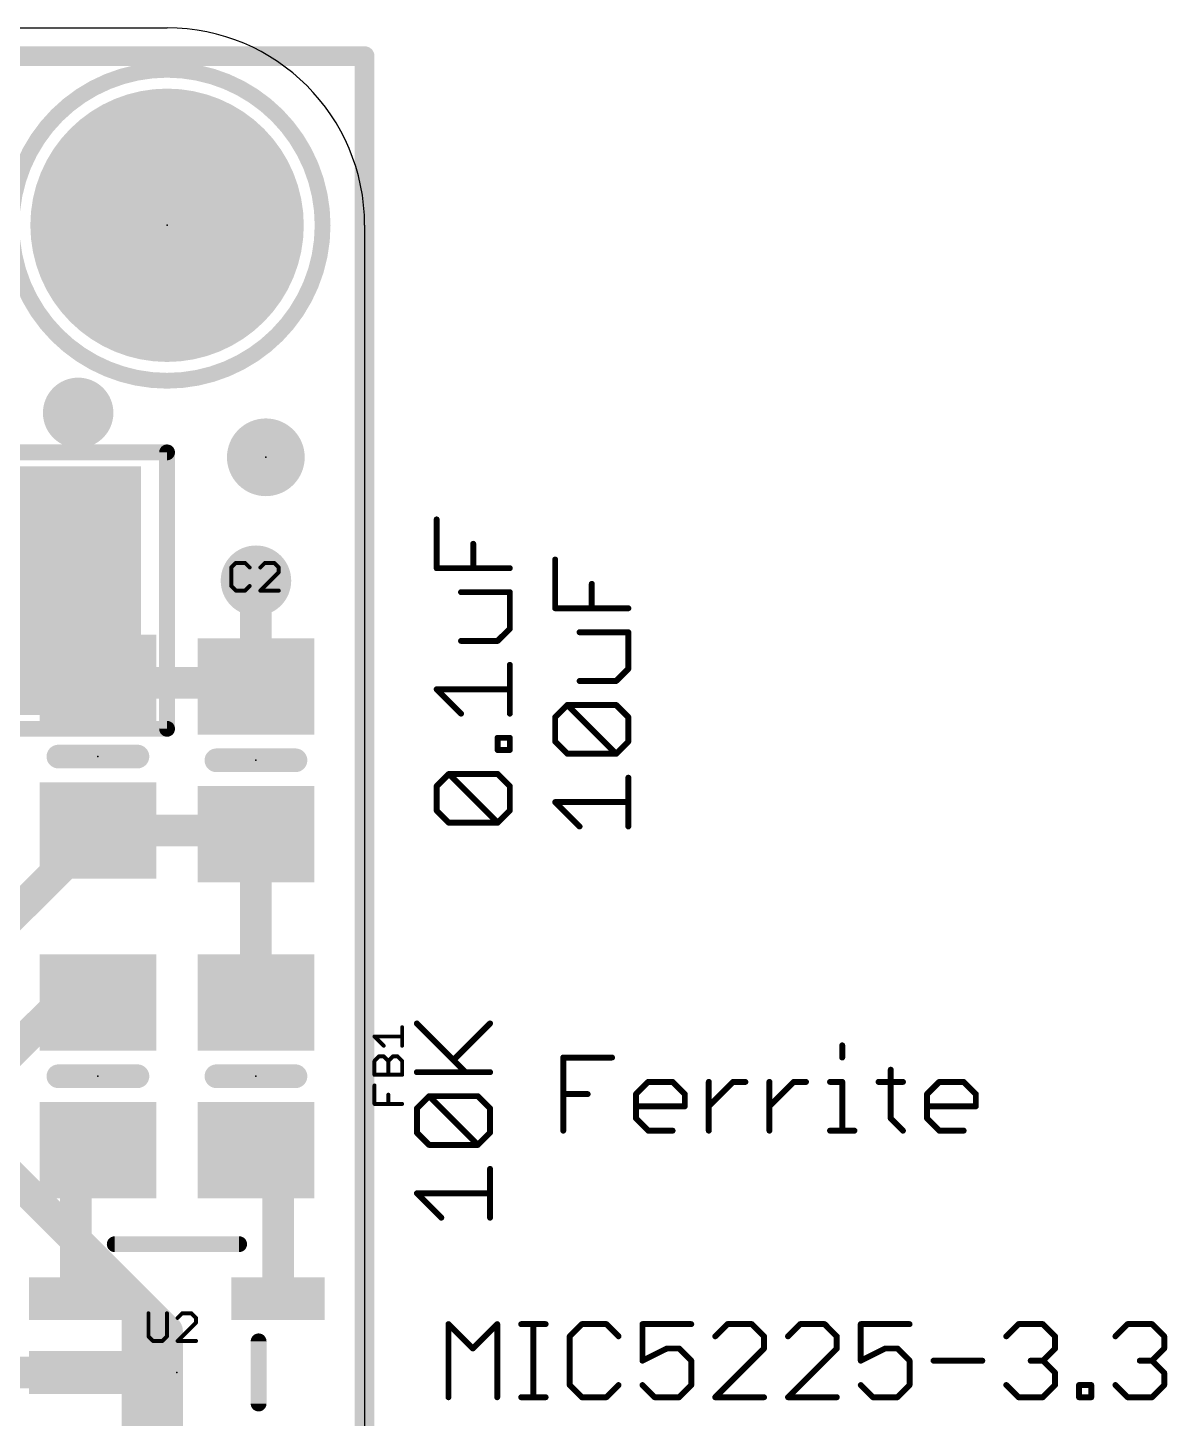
# Model space of a CAD drawing. Extents: x -2.5 to 35.7, y -0.6 to 34.3.
# Drawn here: x 21.07 to 35.72, y 16.41 to 34.29 of the extents above; entities that cross this region are included whole.
import ezdxf

# ---------------------------------------------------------------- set-up
doc = ezdxf.new("R2010")
doc.units = 0
for name, color, linetype in [('1', 12, 'CONTINUOUS'), ('16', 132, 'CONTINUOUS'), ('17', 110, 'CONTINUOUS'), ('18', 110, 'CONTINUOUS'), ('20', 53, 'CONTINUOUS'), ('21', 40, 'CONTINUOUS'), ('22', 6, 'CONTINUOUS'), ('23', 53, 'CONTINUOUS'), ('25', 253, 'CONTINUOUS'), ('27', 253, 'CONTINUOUS')]:
    doc.layers.add(name, color=color, linetype=linetype)

# ---------------------------------------------------------------- blocks, each defined once
blk = doc.blocks.new('RECT')
blk.add_solid([(-0.5, -0.5), (0.5, -0.5), (-0.5, 0.5), (0.5, 0.5)])
blk = doc.blocks.new('PIE')
at = {"const_width": 0.5}
blk.add_lwpolyline([(0, -0.25, 1), (0, 0.25, 1), (0, -0.25)], format="xyb", dxfattribs=at)
blk = doc.blocks.new('ROUNDP')
at = {"const_width": 0.5}
blk.add_lwpolyline([(0, -0.25, 1), (0, 0.25, 1), (0, -0.25)], format="xyb", dxfattribs=at)
blk = doc.blocks.new('ROUNDV')
at = {"const_width": 0.5}
blk.add_lwpolyline([(0, -0.25, 1), (0, 0.25, 1), (0, -0.25)], format="xyb", dxfattribs=at)

msp = doc.modelspace()

# ---------------------------------------------------------------- linework, layer by layer
at = {"layer": '1'}
for points, const_width in [([(0, 33.925), (25.4, 33.925)], 0.254), ([(25.4, 33.925), (25.4, 0)], 0.254), ([(24.003, 25.818), (24.003, 27.178)], 0.4064), ([(20.32, 25.866), (21.971, 25.866)], 0.8128), ([(21.971, 25.866), (23.955, 25.866)], 0.4064), ([(23.955, 25.866), (24.003, 25.818)], 0.4064), ([(20.574, 22.569), (21.971, 23.966)], 0.4064), ([(21.971, 23.966), (23.955, 23.966)], 0.4064), ([(23.955, 23.966), (24.003, 23.918)], 0.4064), ([(24.003, 23.918), (24.003, 21.754)], 0.4064), ([(20.701, 20.955), (21.463, 21.717)], 0.4064), ([(21.463, 21.717), (21.934, 21.717)], 0.4064), ([(21.934, 21.717), (21.971, 21.754)], 0.4064), ([(21.6869, 19.5699), (21.971, 19.854)], 0.4064), ([(24.2871, 19.5699), (24.003, 19.854)], 0.4064), ([(21.6869, 17.944), (21.6869, 19.5699)], 0.4064), ([(24.2871, 17.944), (24.2871, 19.5699)], 0.4064), ([(21.7239, 17.907), (21.6869, 17.944)], 0.4064), ([(22.479, 17.907), (21.7239, 17.907)], 0.4064), ([(22.86, 17.526), (22.479, 17.907)], 0.4064), ([(22.86, 15.621), (22.86, 17.526)], 0.4064), ([(20.598, 16.994), (21.6869, 16.994)], 0.4064)]:
    msp.add_lwpolyline(points, dxfattribs=dict(at, const_width=const_width))
for points, const_width in [([(25.4635, 33.925, 1), (25.3365, 33.925)], 0.127), ([(25.4, 33.8615, 1), (25.4, 33.9885)], 0.127), ([(24.1046, 27.178, 1), (23.9014, 27.178)], 0.2032), ([(21.971, 25.6628, 1), (21.971, 26.0692)], 0.4064), ([(21.971, 25.9676, 1), (21.971, 25.7644)], 0.2032), ([(24.0268, 25.9378, 1), (23.8832, 25.7942)], 0.2032), ([(23.9312, 25.7462, 1), (24.0748, 25.8898)], 0.2032), ([(23.955, 25.7644, 1), (23.955, 25.9676)], 0.2032), ([(23.9014, 25.818, 1), (24.1046, 25.818)], 0.2032), ([(21.971, 24.0676, 1), (21.971, 23.8644)], 0.2032), ([(22.0428, 23.8942, 1), (21.8992, 24.0378)], 0.2032), ([(24.0268, 24.0378, 1), (23.8832, 23.8942)], 0.2032), ([(23.955, 23.8644, 1), (23.955, 24.0676)], 0.2032), ([(24.1046, 23.918, 1), (23.9014, 23.918)], 0.2032), ([(23.9312, 23.8462, 1), (24.0748, 23.9898)], 0.2032), ([(21.463, 21.8186, 1), (21.463, 21.6154)], 0.2032), ([(21.5348, 21.6452, 1), (21.3912, 21.7888)], 0.2032), ([(21.8622, 21.7888, 1), (22.0058, 21.6452)], 0.2032), ([(22.0428, 21.6822, 1), (21.8992, 21.8258)], 0.2032), ([(21.934, 21.6154, 1), (21.934, 21.8186)], 0.2032), ([(23.9014, 21.754, 1), (24.1046, 21.754)], 0.2032), ([(22.0428, 19.7822, 1), (21.8992, 19.9258)], 0.2032), ([(24.0748, 19.9258, 1), (23.9312, 19.7822)], 0.2032), ([(21.7885, 19.5699, 1), (21.5853, 19.5699)], 0.2032), ([(21.6151, 19.6417, 1), (21.7587, 19.4981)], 0.2032), ([(24.3887, 19.5699, 1), (24.1855, 19.5699)], 0.2032), ([(24.2153, 19.4981, 1), (24.3589, 19.6417)], 0.2032), ([(21.7587, 18.0158, 1), (21.6151, 17.8722)], 0.2032), ([(21.7239, 18.0086, 1), (21.7239, 17.8054)], 0.2032), ([(21.6521, 17.8352, 1), (21.7957, 17.9788)], 0.2032), ([(22.5508, 17.9788, 1), (22.4072, 17.8352)], 0.2032), ([(22.479, 17.8054, 1), (22.479, 18.0086)], 0.2032), ([(21.5853, 17.944, 1), (21.7885, 17.944)], 0.2032), ([(24.1855, 17.944, 1), (24.3887, 17.944)], 0.2032), ([(22.9616, 17.526, 1), (22.7584, 17.526)], 0.2032), ([(22.7882, 17.4542, 1), (22.9318, 17.5978)], 0.2032), ([(21.6869, 16.8924, 1), (21.6869, 17.0956)], 0.2032)]:
    msp.add_lwpolyline(points, format="xyb", dxfattribs=dict(at, const_width=const_width))
at = {"layer": '16'}
for points, const_width in [([(0, 33.925), (25.4, 33.925)], 0.254), ([(25.4, 33.925), (25.4, 0)], 0.254), ([(24.003, 27.178), (24.003, 27.305)], 0.4064), ([(22.479, 17.907), (20.701, 19.685)], 0.4064), ([(22.479, 12.954), (22.479, 17.907)], 0.4064)]:
    msp.add_lwpolyline(points, dxfattribs=dict(at, const_width=const_width))
for points, const_width in [([(25.4635, 33.925, 1), (25.3365, 33.925)], 0.127), ([(25.4, 33.8615, 1), (25.4, 33.9885)], 0.127), ([(24.1046, 27.305, 1), (23.9014, 27.305)], 0.2032), ([(23.9014, 27.178, 1), (24.1046, 27.178)], 0.2032), ([(22.5806, 17.907, 1), (22.3774, 17.907)], 0.2032), ([(22.4072, 17.8352, 1), (22.5508, 17.9788)], 0.2032)]:
    msp.add_lwpolyline(points, format="xyb", dxfattribs=dict(at, const_width=const_width))
at = {"layer": '20'}
for p, q in [((2.54, 34.29), (22.86, 34.29)), ((25.4, 31.75), (25.4, 2.54))]:
    msp.add_line(p, q, dxfattribs=at)
msp.add_arc((22.86, 31.75), 2.54, 0, 90, dxfattribs=at)
at = {"layer": '21'}
for points, const_width in [([(22.86, 29.75, 1), (22.86, 33.75, 1), (22.86, 29.75)], 0.2032), ([(21.463, 24.9922, 1), (21.463, 24.8398)], 0.1524), ([(22.479, 24.8398, 1), (22.479, 24.9922)], 0.1524), ([(23.495, 24.9442, 1), (23.495, 24.7918)], 0.1524), ([(24.511, 24.7918, 1), (24.511, 24.9442)], 0.1524), ([(21.463, 20.8802, 1), (21.463, 20.7278)], 0.1524), ([(22.479, 20.7278, 1), (22.479, 20.8802)], 0.1524), ([(23.495, 20.8802, 1), (23.495, 20.7278)], 0.1524), ([(24.511, 20.7278, 1), (24.511, 20.8802)], 0.1524), ([(22.187, 18.6948, 1), (22.187, 18.5932)], 0.1016), ([(23.787, 18.5932, 1), (23.787, 18.6948)], 0.1016), ([(24.0878, 17.394, 1), (23.9862, 17.394)], 0.1016), ([(23.9862, 16.594, 1), (24.0878, 16.594)], 0.1016)]:
    msp.add_lwpolyline(points, format="xyb", dxfattribs=dict(at, const_width=const_width))
for points, const_width in [([(21.463, 24.916), (22.479, 24.916)], 0.3048), ([(23.495, 24.868), (24.511, 24.868)], 0.3048), ([(22.479, 20.804), (21.463, 20.804)], 0.3048), ([(23.495, 20.804), (24.511, 20.804)], 0.3048), ([(23.787, 18.644), (22.187, 18.644)], 0.2032), ([(24.037, 17.394), (24.037, 16.594)], 0.2032)]:
    msp.add_lwpolyline(points, dxfattribs=dict(at, const_width=const_width))
at = {"layer": '22', "const_width": 0.2032}
for points in [[(19.304, 28.829), (22.86, 28.829)], [(22.86, 28.829), (22.86, 25.273)], [(22.86, 25.273), (19.304, 25.273)]]:
    msp.add_lwpolyline(points, dxfattribs=at)
at = {"layer": '22', "const_width": 0.1016}
for points in [[(22.9108, 28.829, 1), (22.8092, 28.829)], [(22.86, 28.7782, 1), (22.86, 28.8798)], [(22.8092, 25.273, 1), (22.9108, 25.273)], [(22.86, 25.2222, 1), (22.86, 25.3238)]]:
    msp.add_lwpolyline(points, format="xyb", dxfattribs=at)
at = {"layer": '23'}
for p in [(22.86, 31.75), (24.13, 28.7655), (21.971, 24.916), (24.003, 24.868), (21.971, 20.804), (24.003, 20.804), (22.987, 16.994)]:
    msp.add_point(p, dxfattribs=at)
at = {"layer": '25', "const_width": 0.0508}
for points in [[(23.7443, 27.4069), (23.685, 27.3476)], [(23.685, 27.3476), (23.685, 27.1103)], [(23.8629, 27.4069), (23.7443, 27.4069)], [(23.9223, 27.3476), (23.8629, 27.4069)], [(24.1185, 27.4069), (24.0592, 27.3476)], [(24.2371, 27.4069), (24.1185, 27.4069)], [(24.2965, 27.3476), (24.2371, 27.4069)], [(24.2965, 27.2883), (24.2965, 27.3476)], [(24.0592, 27.051), (24.2965, 27.2883)], [(23.685, 27.1103), (23.7443, 27.051)], [(23.7443, 27.051), (23.8629, 27.051)], [(23.8629, 27.051), (23.9223, 27.1103)], [(24.2965, 27.051), (24.0592, 27.051)], [(25.6453, 21.1968), (25.5267, 21.3154)], [(25.5267, 21.3154), (25.8826, 21.3154)], [(25.8826, 21.1968), (25.8826, 21.4341)], [(25.5267, 21.0006), (25.586, 21.0599)], [(25.5267, 20.8226), (25.5267, 21.0006)], [(25.586, 21.0599), (25.6453, 21.0599)], [(25.6453, 21.0599), (25.7047, 21.0006)], [(25.7047, 21.0006), (25.764, 21.0599)], [(25.7047, 20.8226), (25.7047, 21.0006)], [(25.764, 21.0599), (25.8233, 21.0599)], [(25.8233, 21.0599), (25.8826, 21.0006)], [(25.8826, 21.0006), (25.8826, 20.8226)], [(25.8826, 20.8226), (25.5267, 20.8226)], [(25.5267, 20.4484), (25.5267, 20.6857)], [(25.7047, 20.4484), (25.7047, 20.567)], [(25.8826, 20.4484), (25.5267, 20.4484)], [(22.621, 17.7549), (22.621, 17.4583)], [(22.8583, 17.4583), (22.8583, 17.7549)], [(23.0545, 17.7549), (22.9952, 17.6956)], [(23.1731, 17.7549), (23.0545, 17.7549)], [(23.2325, 17.6956), (23.1731, 17.7549)], [(23.2325, 17.6363), (23.2325, 17.6956)], [(22.9952, 17.399), (23.2325, 17.6363)], [(22.621, 17.4583), (22.6803, 17.399)], [(22.6803, 17.399), (22.7989, 17.399)], [(22.7989, 17.399), (22.8583, 17.4583)], [(23.2325, 17.399), (22.9952, 17.399)]]:
    msp.add_lwpolyline(points, dxfattribs=at)
at = {"layer": '25', "const_width": 0.0254}
for points in [[(23.6977, 27.3476, 1), (23.6723, 27.3476)], [(23.676, 27.3566, 1), (23.694, 27.3386)], [(23.7443, 27.4196, 1), (23.7443, 27.3942)], [(23.7533, 27.3979, 1), (23.7353, 27.4159)], [(23.8719, 27.4159, 1), (23.854, 27.3979)], [(23.8629, 27.3942, 1), (23.8629, 27.4196)], [(23.9133, 27.3386, 1), (23.9312, 27.3566)], [(24.0502, 27.3566, 1), (24.0682, 27.3386)], [(24.1185, 27.4196, 1), (24.1185, 27.3942)], [(24.1275, 27.3979, 1), (24.1095, 27.4159)], [(24.2461, 27.4159, 1), (24.2282, 27.3979)], [(24.2371, 27.3942, 1), (24.2371, 27.4196)], [(24.3092, 27.3476, 1), (24.2838, 27.3476)], [(24.2875, 27.3386, 1), (24.3054, 27.3566)], [(24.2838, 27.2883, 1), (24.3092, 27.2883)], [(24.3054, 27.2793, 1), (24.2875, 27.2972)], [(23.694, 27.1193, 1), (23.676, 27.1013)], [(23.6723, 27.1103, 1), (23.6977, 27.1103)], [(23.7443, 27.0637, 1), (23.7443, 27.0383)], [(23.7353, 27.042, 1), (23.7533, 27.06)], [(23.854, 27.06, 1), (23.8719, 27.042)], [(23.8629, 27.0383, 1), (23.8629, 27.0637)], [(23.9312, 27.1013, 1), (23.9133, 27.1193)], [(24.0592, 27.0637, 1), (24.0592, 27.0383)], [(24.0502, 27.06, 1), (24.0682, 27.042)], [(24.2965, 27.0383, 1), (24.2965, 27.0637)], [(25.5357, 21.3244, 1), (25.5177, 21.3065)], [(25.5267, 21.3281, 1), (25.5267, 21.3027)], [(25.8953, 21.4341, 1), (25.8699, 21.4341)], [(25.8826, 21.3027, 1), (25.8826, 21.3281)], [(25.6364, 21.1878, 1), (25.6543, 21.2058)], [(25.8699, 21.1968, 1), (25.8953, 21.1968)], [(25.5394, 21.0006, 1), (25.514, 21.0006)], [(25.5177, 21.0095, 1), (25.5357, 20.9916)], [(25.586, 21.0726, 1), (25.586, 21.0472)], [(25.595, 21.0509, 1), (25.577, 21.0689)], [(25.6543, 21.0689, 1), (25.6364, 21.0509)], [(25.6453, 21.0472, 1), (25.6453, 21.0726)], [(25.7173, 21.0006, 1), (25.692, 21.0006)], [(25.6957, 21.0095, 1), (25.7136, 20.9916)], [(25.6957, 20.9916, 1), (25.7136, 21.0095)], [(25.764, 21.0726, 1), (25.764, 21.0472)], [(25.7729, 21.0509, 1), (25.755, 21.0689)], [(25.8323, 21.0689, 1), (25.8143, 21.0509)], [(25.8233, 21.0472, 1), (25.8233, 21.0726)], [(25.8953, 21.0006, 1), (25.8699, 21.0006)], [(25.8736, 20.9916, 1), (25.8916, 21.0095)], [(25.5267, 20.8353, 1), (25.5267, 20.8099)], [(25.514, 20.8226, 1), (25.5394, 20.8226)], [(25.692, 20.8226, 1), (25.7173, 20.8226)], [(25.8699, 20.8226, 1), (25.8953, 20.8226)], [(25.8826, 20.8099, 1), (25.8826, 20.8353)], [(25.5394, 20.6857, 1), (25.514, 20.6857)], [(25.7173, 20.567, 1), (25.692, 20.567)], [(25.5267, 20.4611, 1), (25.5267, 20.4357)], [(25.514, 20.4484, 1), (25.5394, 20.4484)], [(25.692, 20.4484, 1), (25.7173, 20.4484)], [(25.8826, 20.4357, 1), (25.8826, 20.4611)], [(22.6337, 17.7549, 1), (22.6083, 17.7549)], [(22.871, 17.7549, 1), (22.8456, 17.7549)], [(22.9862, 17.7046, 1), (23.0042, 17.6866)], [(23.0545, 17.7676, 1), (23.0545, 17.7422)], [(23.0635, 17.7459, 1), (23.0455, 17.7639)], [(23.1821, 17.7639, 1), (23.1642, 17.7459)], [(23.1731, 17.7422, 1), (23.1731, 17.7676)], [(23.2452, 17.6956, 1), (23.2198, 17.6956)], [(23.2235, 17.6866, 1), (23.2414, 17.7046)], [(23.2198, 17.6363, 1), (23.2452, 17.6363)], [(23.2414, 17.6273, 1), (23.2235, 17.6452)], [(22.63, 17.4673, 1), (22.612, 17.4493)], [(22.6083, 17.4583, 1), (22.6337, 17.4583)], [(22.6803, 17.4117, 1), (22.6803, 17.3863)], [(22.6713, 17.39, 1), (22.6893, 17.408)], [(22.79, 17.408, 1), (22.8079, 17.39)], [(22.7989, 17.3863, 1), (22.7989, 17.4117)], [(22.8456, 17.4583, 1), (22.871, 17.4583)], [(22.8672, 17.4493, 1), (22.8493, 17.4673)], [(22.9952, 17.4117, 1), (22.9952, 17.3863)], [(22.9862, 17.408, 1), (23.0042, 17.39)], [(23.2325, 17.3863, 1), (23.2325, 17.4117)]]:
    msp.add_lwpolyline(points, format="xyb", dxfattribs=at)
at = {"layer": '27', "const_width": 0.0762}
for points in [[(26.3263, 27.3394), (26.3263, 27.9665)], [(26.7966, 27.3394), (26.7966, 27.653)], [(27.2669, 27.3394), (26.3263, 27.3394)], [(27.8503, 26.8237), (27.8503, 27.4507)], [(27.2669, 27.031), (26.6398, 27.031)], [(27.2669, 26.5607), (27.2669, 27.031)], [(28.3206, 26.8237), (28.3206, 27.1372)], [(28.7909, 26.8237), (27.8503, 26.8237)], [(27.1101, 26.4039), (27.2669, 26.5607)], [(28.7909, 26.5152), (28.1638, 26.5152)], [(28.7909, 26.0449), (28.7909, 26.5152)], [(26.6398, 26.4039), (27.1101, 26.4039)], [(27.2669, 25.4684), (27.2669, 26.0954)], [(28.6341, 25.8881), (28.7909, 26.0449)], [(26.6398, 25.4684), (26.3263, 25.7819)], [(26.3263, 25.7819), (27.2669, 25.7819)], [(28.1638, 25.8881), (28.6341, 25.8881)], [(27.8503, 25.4229), (28.0071, 25.5797)], [(28.0071, 25.5797), (28.6341, 25.5797)], [(28.6341, 24.9526), (28.0071, 25.5797)], [(28.6341, 25.5797), (28.7909, 25.4229)], [(27.8503, 25.1094), (27.8503, 25.4229)], [(28.7909, 25.4229), (28.7909, 25.1094)], [(27.1101, 25.0006), (27.1101, 25.1574)], [(27.1101, 25.1574), (27.2669, 25.1574)], [(27.2669, 25.0006), (27.1101, 25.0006)], [(27.2669, 25.1574), (27.2669, 25.0006)], [(28.0071, 24.9526), (27.8503, 25.1094)], [(28.7909, 25.1094), (28.6341, 24.9526)], [(28.6341, 24.9526), (28.0071, 24.9526)], [(26.3263, 24.5354), (26.4831, 24.6922)], [(26.4831, 24.6922), (27.1101, 24.6922)], [(27.1101, 24.0651), (26.4831, 24.6922)], [(27.1101, 24.6922), (27.2669, 24.5354)], [(28.7909, 24.0171), (28.7909, 24.6442)], [(26.3263, 24.2219), (26.3263, 24.5354)], [(27.2669, 24.5354), (27.2669, 24.2219)], [(28.1638, 24.0171), (27.8503, 24.3306)], [(27.8503, 24.3306), (28.7909, 24.3306)], [(26.4831, 24.0651), (26.3263, 24.2219)], [(27.2669, 24.2219), (27.1101, 24.0651)], [(27.1101, 24.0651), (26.4831, 24.0651)], [(26.6994, 20.8561), (26.0723, 21.4832)], [(26.5426, 21.0129), (27.0129, 21.4832)], [(31.5411, 21.2015), (31.5411, 21.0447)], [(27.9541, 20.1041), (27.9541, 21.0447)], [(27.9541, 21.0447), (28.5812, 21.0447)], [(32.1648, 20.8879), (32.1648, 20.2609)], [(26.0723, 20.8561), (27.0129, 20.8561)], [(28.8896, 20.5744), (29.0464, 20.7312)], [(29.0464, 20.7312), (29.3599, 20.7312)], [(29.3599, 20.7312), (29.5167, 20.5744)], [(29.8251, 20.1041), (29.8251, 20.7312)], [(29.8251, 20.4176), (30.1387, 20.7312)], [(30.1387, 20.7312), (30.2954, 20.7312)], [(30.6047, 20.1041), (30.6047, 20.7312)], [(30.6047, 20.4176), (30.9183, 20.7312)], [(30.9183, 20.7312), (31.075, 20.7312)], [(31.3843, 20.7312), (31.5411, 20.7312)], [(31.5411, 20.7312), (31.5411, 20.1041)], [(32.008, 20.7312), (32.3215, 20.7312)], [(32.6317, 20.5744), (32.7885, 20.7312)], [(32.7885, 20.7312), (33.102, 20.7312)], [(33.102, 20.7312), (33.2588, 20.5744)], [(26.0723, 20.3909), (26.2291, 20.5477)], [(26.2291, 20.5477), (26.8561, 20.5477)], [(26.8561, 19.9206), (26.2291, 20.5477)], [(26.8561, 20.5477), (27.0129, 20.3909)], [(27.9541, 20.5744), (28.2676, 20.5744)], [(28.8896, 20.2609), (28.8896, 20.5744)], [(29.5167, 20.5744), (29.5167, 20.4176)], [(32.6317, 20.2609), (32.6317, 20.5744)], [(33.2588, 20.5744), (33.2588, 20.4176)], [(26.0723, 20.0774), (26.0723, 20.3909)], [(27.0129, 20.3909), (27.0129, 20.0774)], [(29.5167, 20.4176), (28.8896, 20.4176)], [(33.2588, 20.4176), (32.6317, 20.4176)], [(29.0464, 20.1041), (28.8896, 20.2609)], [(32.1648, 20.2609), (32.3215, 20.1041)], [(32.7885, 20.1041), (32.6317, 20.2609)], [(26.2291, 19.9206), (26.0723, 20.0774)], [(27.0129, 20.0774), (26.8561, 19.9206)], [(29.3599, 20.1041), (29.0464, 20.1041)], [(31.3843, 20.1041), (31.6979, 20.1041)], [(33.102, 20.1041), (32.7885, 20.1041)], [(26.8561, 19.9206), (26.2291, 19.9206)], [(27.0129, 18.9851), (27.0129, 19.6122)], [(26.3858, 18.9851), (26.0723, 19.2986)], [(26.0723, 19.2986), (27.0129, 19.2986)], [(26.4781, 16.6751), (26.4781, 17.6157)], [(26.4781, 17.6157), (26.7916, 17.3022)], [(26.7916, 17.3022), (27.1052, 17.6157)], [(27.1052, 17.6157), (27.1052, 16.6751)], [(27.4136, 17.6157), (27.7272, 17.6157)], [(27.5704, 16.6751), (27.5704, 17.6157)], [(28.1941, 17.6157), (28.0373, 17.4589)], [(28.5076, 17.6157), (28.1941, 17.6157)], [(28.6644, 17.4589), (28.5076, 17.6157)], [(29.5999, 17.6157), (28.9728, 17.6157)], [(28.9728, 17.6157), (28.9728, 17.1454)], [(30.0651, 17.6157), (29.9083, 17.4589)], [(30.3786, 17.6157), (30.0651, 17.6157)], [(30.5354, 17.4589), (30.3786, 17.6157)], [(31.0006, 17.6157), (30.8439, 17.4589)], [(31.3142, 17.6157), (31.0006, 17.6157)], [(31.4709, 17.4589), (31.3142, 17.6157)], [(32.4064, 17.6157), (31.7794, 17.6157)], [(31.7794, 17.6157), (31.7794, 17.1454)], [(33.6504, 17.4589), (33.8072, 17.6157)], [(33.8072, 17.6157), (34.1207, 17.6157)], [(34.1207, 17.6157), (34.2775, 17.4589)], [(35.0537, 17.4589), (35.2105, 17.6157)], [(35.2105, 17.6157), (35.524, 17.6157)], [(35.524, 17.6157), (35.6808, 17.4589)], [(28.0373, 17.4589), (28.0373, 16.8319)], [(30.5354, 17.3022), (30.5354, 17.4589)], [(31.4709, 17.3022), (31.4709, 17.4589)], [(34.2775, 17.4589), (34.2775, 17.3022)], [(35.6808, 17.4589), (35.6808, 17.3022)], [(28.9728, 17.1454), (29.2864, 17.3022)], [(29.2864, 17.3022), (29.4431, 17.3022)], [(29.4431, 17.3022), (29.5999, 17.1454)], [(29.5999, 17.1454), (29.5999, 16.8319)], [(29.9083, 16.6751), (30.5354, 17.3022)], [(30.8439, 16.6751), (31.4709, 17.3022)], [(31.7794, 17.1454), (32.0929, 17.3022)], [(32.0929, 17.3022), (32.2497, 17.3022)], [(32.2497, 17.3022), (32.4064, 17.1454)], [(32.4064, 17.1454), (32.4064, 16.8319)], [(32.7149, 17.1454), (33.342, 17.1454)], [(34.1207, 17.1454), (33.9639, 17.1454)], [(34.2775, 17.3022), (34.1207, 17.1454)], [(34.1207, 17.1454), (34.2775, 16.9886)], [(35.524, 17.1454), (35.3672, 17.1454)], [(35.6808, 17.3022), (35.524, 17.1454)], [(35.524, 17.1454), (35.6808, 16.9886)], [(34.2775, 16.9886), (34.2775, 16.8319)], [(35.6808, 16.9886), (35.6808, 16.8319)], [(28.0373, 16.8319), (28.1941, 16.6751)], [(28.5076, 16.6751), (28.6644, 16.8319)], [(29.1296, 16.6751), (28.9728, 16.8319)], [(29.5999, 16.8319), (29.4431, 16.6751)], [(31.9361, 16.6751), (31.7794, 16.8319)], [(32.4064, 16.8319), (32.2497, 16.6751)], [(33.8072, 16.6751), (33.6504, 16.8319)], [(34.2775, 16.8319), (34.1207, 16.6751)], [(34.5859, 16.6751), (34.5859, 16.8319)], [(34.5859, 16.8319), (34.7427, 16.8319)], [(34.7427, 16.8319), (34.7427, 16.6751)], [(35.2105, 16.6751), (35.0537, 16.8319)], [(35.6808, 16.8319), (35.524, 16.6751)], [(27.4136, 16.6751), (27.7272, 16.6751)], [(28.1941, 16.6751), (28.5076, 16.6751)], [(29.4431, 16.6751), (29.1296, 16.6751)], [(30.5354, 16.6751), (29.9083, 16.6751)], [(31.4709, 16.6751), (30.8439, 16.6751)], [(32.2497, 16.6751), (31.9361, 16.6751)], [(34.1207, 16.6751), (33.8072, 16.6751)], [(34.7427, 16.6751), (34.5859, 16.6751)], [(35.524, 16.6751), (35.2105, 16.6751)]]:
    msp.add_lwpolyline(points, dxfattribs=at)
at = {"layer": '27', "const_width": 0.0381}
for points in [[(26.3453, 27.9665, 1), (26.3072, 27.9665)], [(26.8157, 27.653, 1), (26.7776, 27.653)], [(26.3263, 27.3585, 1), (26.3263, 27.3204)], [(27.2669, 27.3204, 1), (27.2669, 27.3585)], [(27.8693, 27.4507, 1), (27.8312, 27.4507)], [(26.3072, 27.3394, 1), (26.3453, 27.3394)], [(26.7776, 27.3394, 1), (26.8157, 27.3394)], [(26.6398, 27.05, 1), (26.6398, 27.0119)], [(27.2859, 27.031, 1), (27.2478, 27.031)], [(27.2669, 27.0119, 1), (27.2669, 27.05)], [(28.3397, 27.1372, 1), (28.3016, 27.1372)], [(27.8312, 26.8237, 1), (27.8693, 26.8237)], [(27.8503, 26.8427, 1), (27.8503, 26.8046)], [(28.3016, 26.8237, 1), (28.3397, 26.8237)], [(28.7909, 26.8046, 1), (28.7909, 26.8427)], [(27.2478, 26.5607, 1), (27.2859, 26.5607)], [(27.2804, 26.5472, 1), (27.2534, 26.5741)], [(28.1638, 26.5343, 1), (28.1638, 26.4962)], [(28.81, 26.5152, 1), (28.7719, 26.5152)], [(28.7909, 26.4962, 1), (28.7909, 26.5343)], [(26.6398, 26.4229, 1), (26.6398, 26.3848)], [(27.0967, 26.4174, 1), (27.1236, 26.3904)], [(27.1101, 26.3848, 1), (27.1101, 26.4229)], [(27.2859, 26.0954, 1), (27.2478, 26.0954)], [(28.7719, 26.0449, 1), (28.81, 26.0449)], [(28.8044, 26.0314, 1), (28.7774, 26.0584)], [(26.3398, 25.7954, 1), (26.3128, 25.7684)], [(26.3263, 25.801, 1), (26.3263, 25.7629)], [(27.2669, 25.7629, 1), (27.2669, 25.801)], [(28.1638, 25.9072, 1), (28.1638, 25.8691)], [(28.6207, 25.9016, 1), (28.6476, 25.8747)], [(28.6341, 25.8691, 1), (28.6341, 25.9072)], [(28.0205, 25.5932, 1), (27.9936, 25.5662)], [(28.0071, 25.5987, 1), (28.0071, 25.5606)], [(28.0205, 25.5662, 1), (27.9936, 25.5932)], [(28.6476, 25.5932, 1), (28.6207, 25.5662)], [(28.6341, 25.5606, 1), (28.6341, 25.5987)], [(26.6264, 25.4549, 1), (26.6533, 25.4818)], [(27.2478, 25.4684, 1), (27.2859, 25.4684)], [(27.8693, 25.4229, 1), (27.8312, 25.4229)], [(27.8368, 25.4364, 1), (27.8638, 25.4094)], [(28.81, 25.4229, 1), (28.7719, 25.4229)], [(28.7774, 25.4094, 1), (28.8044, 25.4364)], [(27.1101, 25.1764, 1), (27.1101, 25.1383)], [(27.1101, 25.0197, 1), (27.1101, 24.9816)], [(27.1292, 25.1574, 1), (27.0911, 25.1574)], [(27.2859, 25.1574, 1), (27.2478, 25.1574)], [(27.2669, 25.1383, 1), (27.2669, 25.1764)], [(27.2669, 24.9816, 1), (27.2669, 25.0197)], [(27.8312, 25.1094, 1), (27.8693, 25.1094)], [(27.8638, 25.1229, 1), (27.8368, 25.0959)], [(28.7719, 25.1094, 1), (28.81, 25.1094)], [(28.8044, 25.0959, 1), (28.7774, 25.1229)], [(27.0911, 25.0006, 1), (27.1292, 25.0006)], [(27.2478, 25.0006, 1), (27.2859, 25.0006)], [(28.0071, 24.9717, 1), (28.0071, 24.9336)], [(27.9936, 24.9391, 1), (28.0205, 24.9661)], [(28.6207, 24.9661, 1), (28.6476, 24.9391)], [(28.6207, 24.9391, 1), (28.6476, 24.9661)], [(28.6341, 24.9336, 1), (28.6341, 24.9717)], [(26.4831, 24.7112, 1), (26.4831, 24.6731)], [(26.4965, 24.7056, 1), (26.4696, 24.6787)], [(26.4965, 24.6787, 1), (26.4696, 24.7056)], [(27.1236, 24.7056, 1), (27.0967, 24.6787)], [(27.1101, 24.6731, 1), (27.1101, 24.7112)], [(28.81, 24.6442, 1), (28.7719, 24.6442)], [(26.3453, 24.5354, 1), (26.3072, 24.5354)], [(26.3128, 24.5489, 1), (26.3398, 24.5219)], [(27.2859, 24.5354, 1), (27.2478, 24.5354)], [(27.2534, 24.5219, 1), (27.2804, 24.5489)], [(27.8638, 24.3441, 1), (27.8368, 24.3172)], [(27.8503, 24.3497, 1), (27.8503, 24.3116)], [(28.7909, 24.3116, 1), (28.7909, 24.3497)], [(26.3398, 24.2353, 1), (26.3128, 24.2084)], [(26.3072, 24.2219, 1), (26.3453, 24.2219)], [(27.2478, 24.2219, 1), (27.2859, 24.2219)], [(27.2804, 24.2084, 1), (27.2534, 24.2353)], [(26.4831, 24.0842, 1), (26.4831, 24.0461)], [(26.4696, 24.0516, 1), (26.4965, 24.0786)], [(27.0967, 24.0786, 1), (27.1236, 24.0516)], [(27.0967, 24.0516, 1), (27.1236, 24.0786)], [(27.1101, 24.0461, 1), (27.1101, 24.0842)], [(28.1504, 24.0036, 1), (28.1773, 24.0306)], [(28.7719, 24.0171, 1), (28.81, 24.0171)], [(26.0858, 21.4967, 1), (26.0588, 21.4697)], [(27.0264, 21.4697, 1), (26.9994, 21.4967)], [(31.5601, 21.2015, 1), (31.522, 21.2015)], [(26.5291, 21.0264, 1), (26.5561, 20.9994)], [(27.9541, 21.0638, 1), (27.9541, 21.0257)], [(27.9732, 21.0447, 1), (27.9351, 21.0447)], [(28.5812, 21.0257, 1), (28.5812, 21.0638)], [(31.522, 21.0447, 1), (31.5601, 21.0447)], [(32.1838, 20.8879, 1), (32.1457, 20.8879)], [(26.0723, 20.8752, 1), (26.0723, 20.8371)], [(26.6859, 20.8427, 1), (26.7128, 20.8696)], [(27.0129, 20.8371, 1), (27.0129, 20.8752)], [(29.0464, 20.7502, 1), (29.0464, 20.7121)], [(29.0599, 20.7177, 1), (29.0329, 20.7446)], [(29.3734, 20.7446, 1), (29.3464, 20.7177)], [(29.3599, 20.7121, 1), (29.3599, 20.7502)], [(29.8442, 20.7312, 1), (29.8061, 20.7312)], [(30.1387, 20.7502, 1), (30.1387, 20.7121)], [(30.1521, 20.7177, 1), (30.1252, 20.7446)], [(30.2954, 20.7121, 1), (30.2954, 20.7502)], [(30.6238, 20.7312, 1), (30.5857, 20.7312)], [(30.9183, 20.7502, 1), (30.9183, 20.7121)], [(30.9317, 20.7177, 1), (30.9048, 20.7446)], [(31.075, 20.7121, 1), (31.075, 20.7502)], [(31.3843, 20.7502, 1), (31.3843, 20.7121)], [(31.5601, 20.7312, 1), (31.522, 20.7312)], [(31.5411, 20.7121, 1), (31.5411, 20.7502)], [(32.008, 20.7502, 1), (32.008, 20.7121)], [(32.3215, 20.7121, 1), (32.3215, 20.7502)], [(32.7885, 20.7502, 1), (32.7885, 20.7121)], [(32.8019, 20.7177, 1), (32.775, 20.7446)], [(33.1155, 20.7446, 1), (33.0885, 20.7177)], [(33.102, 20.7121, 1), (33.102, 20.7502)], [(26.2425, 20.5612, 1), (26.2156, 20.5342)], [(26.2291, 20.5667, 1), (26.2291, 20.5286)], [(26.2425, 20.5342, 1), (26.2156, 20.5612)], [(26.8696, 20.5612, 1), (26.8427, 20.5342)], [(26.8561, 20.5286, 1), (26.8561, 20.5667)], [(27.9541, 20.5935, 1), (27.9541, 20.5554)], [(28.2676, 20.5554, 1), (28.2676, 20.5935)], [(28.9087, 20.5744, 1), (28.8706, 20.5744)], [(28.8761, 20.5879, 1), (28.9031, 20.5609)], [(29.5357, 20.5744, 1), (29.4976, 20.5744)], [(29.5032, 20.5609, 1), (29.5302, 20.5879)], [(32.6507, 20.5744, 1), (32.6126, 20.5744)], [(32.6182, 20.5879, 1), (32.6452, 20.5609)], [(33.2778, 20.5744, 1), (33.2397, 20.5744)], [(33.2453, 20.5609, 1), (33.2722, 20.5879)], [(26.0913, 20.3909, 1), (26.0532, 20.3909)], [(26.0588, 20.4044, 1), (26.0858, 20.3774)], [(27.032, 20.3909, 1), (26.9939, 20.3909)], [(26.9994, 20.3774, 1), (27.0264, 20.4044)], [(28.8896, 20.4367, 1), (28.8896, 20.3986)], [(29.4976, 20.4176, 1), (29.5357, 20.4176)], [(29.5167, 20.3986, 1), (29.5167, 20.4367)], [(29.8117, 20.4311, 1), (29.8386, 20.4042)], [(30.5913, 20.4311, 1), (30.6182, 20.4042)], [(32.6317, 20.4367, 1), (32.6317, 20.3986)], [(33.2397, 20.4176, 1), (33.2778, 20.4176)], [(33.2588, 20.3986, 1), (33.2588, 20.4367)], [(28.9031, 20.2743, 1), (28.8761, 20.2474)], [(28.8706, 20.2609, 1), (28.9087, 20.2609)], [(32.1457, 20.2609, 1), (32.1838, 20.2609)], [(32.1782, 20.2743, 1), (32.1513, 20.2474)], [(32.6452, 20.2743, 1), (32.6182, 20.2474)], [(32.6126, 20.2609, 1), (32.6507, 20.2609)], [(26.0858, 20.0909, 1), (26.0588, 20.0639)], [(26.0532, 20.0774, 1), (26.0913, 20.0774)], [(26.9939, 20.0774, 1), (27.032, 20.0774)], [(27.0264, 20.0639, 1), (26.9994, 20.0909)], [(27.9351, 20.1041, 1), (27.9732, 20.1041)], [(29.0464, 20.1232, 1), (29.0464, 20.0851)], [(29.0329, 20.0906, 1), (29.0599, 20.1176)], [(29.3599, 20.0851, 1), (29.3599, 20.1232)], [(29.8061, 20.1041, 1), (29.8442, 20.1041)], [(30.5857, 20.1041, 1), (30.6238, 20.1041)], [(31.3843, 20.1232, 1), (31.3843, 20.0851)], [(31.522, 20.1041, 1), (31.5601, 20.1041)], [(31.6979, 20.0851, 1), (31.6979, 20.1232)], [(32.3081, 20.0906, 1), (32.335, 20.1176)], [(32.7885, 20.1232, 1), (32.7885, 20.0851)], [(32.775, 20.0906, 1), (32.8019, 20.1176)], [(33.102, 20.0851, 1), (33.102, 20.1232)], [(26.2291, 19.9397, 1), (26.2291, 19.9016)], [(26.2156, 19.9071, 1), (26.2425, 19.9341)], [(26.8427, 19.9341, 1), (26.8696, 19.9071)], [(26.8427, 19.9071, 1), (26.8696, 19.9341)], [(26.8561, 19.9016, 1), (26.8561, 19.9397)], [(27.032, 19.6122, 1), (26.9939, 19.6122)], [(26.0858, 19.3121, 1), (26.0588, 19.2852)], [(26.0723, 19.3177, 1), (26.0723, 19.2796)], [(27.0129, 19.2796, 1), (27.0129, 19.3177)], [(26.3724, 18.9716, 1), (26.3993, 18.9986)], [(26.9939, 18.9851, 1), (27.032, 18.9851)], [(26.4972, 17.6157, 1), (26.4591, 17.6157)], [(26.4916, 17.6292, 1), (26.4646, 17.6022)], [(27.1242, 17.6157, 1), (27.0861, 17.6157)], [(27.1186, 17.6022, 1), (27.0917, 17.6292)], [(27.4136, 17.6348, 1), (27.4136, 17.5967)], [(27.5894, 17.6157, 1), (27.5513, 17.6157)], [(27.7272, 17.5967, 1), (27.7272, 17.6348)], [(28.1941, 17.6348, 1), (28.1941, 17.5967)], [(28.2075, 17.6022, 1), (28.1806, 17.6292)], [(28.5211, 17.6292, 1), (28.4941, 17.6022)], [(28.5076, 17.5967, 1), (28.5076, 17.6348)], [(28.9728, 17.6348, 1), (28.9728, 17.5967)], [(28.9919, 17.6157, 1), (28.9538, 17.6157)], [(29.5999, 17.5967, 1), (29.5999, 17.6348)], [(30.0651, 17.6348, 1), (30.0651, 17.5967)], [(30.0786, 17.6022, 1), (30.0516, 17.6292)], [(30.3921, 17.6292, 1), (30.3652, 17.6022)], [(30.3786, 17.5967, 1), (30.3786, 17.6348)], [(31.0006, 17.6348, 1), (31.0006, 17.5967)], [(31.0141, 17.6022, 1), (30.9871, 17.6292)], [(31.3276, 17.6292, 1), (31.3007, 17.6022)], [(31.3142, 17.5967, 1), (31.3142, 17.6348)], [(31.7794, 17.6348, 1), (31.7794, 17.5967)], [(31.7984, 17.6157, 1), (31.7603, 17.6157)], [(32.4064, 17.5967, 1), (32.4064, 17.6348)], [(33.8072, 17.6348, 1), (33.8072, 17.5967)], [(33.8206, 17.6022, 1), (33.7937, 17.6292)], [(34.1342, 17.6292, 1), (34.1072, 17.6022)], [(34.1207, 17.5967, 1), (34.1207, 17.6348)], [(35.2105, 17.6348, 1), (35.2105, 17.5967)], [(35.2239, 17.6022, 1), (35.197, 17.6292)], [(35.5375, 17.6292, 1), (35.5105, 17.6022)], [(35.524, 17.5967, 1), (35.524, 17.6348)], [(28.0563, 17.4589, 1), (28.0182, 17.4589)], [(28.0238, 17.4724, 1), (28.0508, 17.4455)], [(28.6509, 17.4455, 1), (28.6778, 17.4724)], [(29.8949, 17.4724, 1), (29.9218, 17.4455)], [(30.5545, 17.4589, 1), (30.5164, 17.4589)], [(30.5219, 17.4455, 1), (30.5489, 17.4724)], [(30.8304, 17.4724, 1), (30.8573, 17.4455)], [(31.49, 17.4589, 1), (31.4519, 17.4589)], [(31.4575, 17.4455, 1), (31.4844, 17.4724)], [(33.6369, 17.4724, 1), (33.6639, 17.4455)], [(34.2965, 17.4589, 1), (34.2584, 17.4589)], [(34.264, 17.4455, 1), (34.2909, 17.4724)], [(35.0402, 17.4724, 1), (35.0672, 17.4455)], [(35.6998, 17.4589, 1), (35.6617, 17.4589)], [(35.6673, 17.4455, 1), (35.6942, 17.4724)], [(26.7782, 17.3156, 1), (26.8051, 17.2887)], [(26.7782, 17.2887, 1), (26.8051, 17.3156)], [(28.9643, 17.1624, 1), (28.9813, 17.1284)], [(29.2864, 17.3212, 1), (29.2864, 17.2831)], [(29.2949, 17.2851, 1), (29.2778, 17.3192)], [(29.4566, 17.3156, 1), (29.4296, 17.2887)], [(29.4431, 17.2831, 1), (29.4431, 17.3212)], [(29.6189, 17.1454, 1), (29.5808, 17.1454)], [(29.5864, 17.1319, 1), (29.6134, 17.1589)], [(30.5164, 17.3022, 1), (30.5545, 17.3022)], [(30.5489, 17.2887, 1), (30.5219, 17.3156)], [(31.4519, 17.3022, 1), (31.49, 17.3022)], [(31.4844, 17.2887, 1), (31.4575, 17.3156)], [(31.7709, 17.1624, 1), (31.7879, 17.1284)], [(32.0929, 17.3212, 1), (32.0929, 17.2831)], [(32.1014, 17.2851, 1), (32.0844, 17.3192)], [(32.2631, 17.3156, 1), (32.2362, 17.2887)], [(32.2497, 17.2831, 1), (32.2497, 17.3212)], [(32.4255, 17.1454, 1), (32.3874, 17.1454)], [(32.393, 17.1319, 1), (32.4199, 17.1589)], [(32.7149, 17.1645, 1), (32.7149, 17.1264)], [(33.342, 17.1264, 1), (33.342, 17.1645)], [(33.9639, 17.1645, 1), (33.9639, 17.1264)], [(34.1342, 17.1589, 1), (34.1072, 17.1319)], [(34.1072, 17.1589, 1), (34.1342, 17.1319)], [(34.1207, 17.1264, 1), (34.1207, 17.1645)], [(34.2584, 17.3022, 1), (34.2965, 17.3022)], [(34.2909, 17.2887, 1), (34.264, 17.3156)], [(35.3672, 17.1645, 1), (35.3672, 17.1264)], [(35.5375, 17.1589, 1), (35.5105, 17.1319)], [(35.5105, 17.1589, 1), (35.5375, 17.1319)], [(35.524, 17.1264, 1), (35.524, 17.1645)], [(35.6617, 17.3022, 1), (35.6998, 17.3022)], [(35.6942, 17.2887, 1), (35.6673, 17.3156)], [(28.9538, 17.1454, 1), (28.9919, 17.1454)], [(31.7603, 17.1454, 1), (31.7984, 17.1454)], [(34.2965, 16.9886, 1), (34.2584, 16.9886)], [(34.264, 16.9752, 1), (34.2909, 17.0021)], [(35.6998, 16.9886, 1), (35.6617, 16.9886)], [(35.6673, 16.9752, 1), (35.6942, 17.0021)], [(28.0508, 16.8453, 1), (28.0238, 16.8184)], [(28.0182, 16.8319, 1), (28.0563, 16.8319)], [(28.6778, 16.8184, 1), (28.6509, 16.8453)], [(28.9863, 16.8453, 1), (28.9593, 16.8184)], [(29.5808, 16.8319, 1), (29.6189, 16.8319)], [(29.6134, 16.8184, 1), (29.5864, 16.8453)], [(31.7928, 16.8453, 1), (31.7659, 16.8184)], [(32.3874, 16.8319, 1), (32.4255, 16.8319)], [(32.4199, 16.8184, 1), (32.393, 16.8453)], [(33.6639, 16.8453, 1), (33.6369, 16.8184)], [(34.2584, 16.8319, 1), (34.2965, 16.8319)], [(34.2909, 16.8184, 1), (34.264, 16.8453)], [(34.605, 16.8319, 1), (34.5669, 16.8319)], [(34.5859, 16.8509, 1), (34.5859, 16.8128)], [(34.7617, 16.8319, 1), (34.7236, 16.8319)], [(34.7427, 16.8128, 1), (34.7427, 16.8509)], [(35.0672, 16.8453, 1), (35.0402, 16.8184)], [(35.6617, 16.8319, 1), (35.6998, 16.8319)], [(35.6942, 16.8184, 1), (35.6673, 16.8453)], [(26.4591, 16.6751, 1), (26.4972, 16.6751)], [(27.0861, 16.6751, 1), (27.1242, 16.6751)], [(27.4136, 16.6942, 1), (27.4136, 16.6561)], [(27.5513, 16.6751, 1), (27.5894, 16.6751)], [(27.7272, 16.6561, 1), (27.7272, 16.6942)], [(28.1941, 16.6942, 1), (28.1941, 16.6561)], [(28.1806, 16.6616, 1), (28.2075, 16.6886)], [(28.4941, 16.6886, 1), (28.5211, 16.6616)], [(28.5076, 16.6561, 1), (28.5076, 16.6942)], [(29.1296, 16.6942, 1), (29.1296, 16.6561)], [(29.1161, 16.6616, 1), (29.1431, 16.6886)], [(29.4296, 16.6886, 1), (29.4566, 16.6616)], [(29.4431, 16.6561, 1), (29.4431, 16.6942)], [(29.9083, 16.6942, 1), (29.9083, 16.6561)], [(29.8949, 16.6886, 1), (29.9218, 16.6616)], [(30.5354, 16.6561, 1), (30.5354, 16.6942)], [(30.8304, 16.6886, 1), (30.8573, 16.6616)], [(30.8439, 16.6942, 1), (30.8439, 16.6561)], [(31.4709, 16.6561, 1), (31.4709, 16.6942)], [(31.9361, 16.6942, 1), (31.9361, 16.6561)], [(31.9227, 16.6616, 1), (31.9496, 16.6886)], [(32.2362, 16.6886, 1), (32.2631, 16.6616)], [(32.2497, 16.6561, 1), (32.2497, 16.6942)], [(33.8072, 16.6942, 1), (33.8072, 16.6561)], [(33.7937, 16.6616, 1), (33.8206, 16.6886)], [(34.1072, 16.6886, 1), (34.1342, 16.6616)], [(34.1207, 16.6561, 1), (34.1207, 16.6942)], [(34.5859, 16.6942, 1), (34.5859, 16.6561)], [(34.5669, 16.6751, 1), (34.605, 16.6751)], [(34.7236, 16.6751, 1), (34.7617, 16.6751)], [(34.7427, 16.6561, 1), (34.7427, 16.6942)], [(35.2105, 16.6942, 1), (35.2105, 16.6561)], [(35.197, 16.6616, 1), (35.2239, 16.6886)], [(35.5105, 16.6886, 1), (35.5375, 16.6616)], [(35.524, 16.6561, 1), (35.524, 16.6942)]]:
    msp.add_lwpolyline(points, format="xyb", dxfattribs=at)

# ---------------------------------------------------------------- block references
at = {"layer": '1'}
msp.add_blockref('PIE', (24.13, 28.7655), dxfattribs=at)
for p, xscale, yscale, rotation in [((21.971, 25.866), 1.24, 1.5, 90), ((24.003, 25.818), 1.24, 1.5, 90), ((21.971, 23.966), 1.24, 1.5, 90), ((24.003, 23.918), 1.24, 1.5, 90), ((21.971, 21.754), 1.24, 1.5, 270), ((24.003, 21.754), 1.24, 1.5, 90), ((21.971, 19.854), 1.24, 1.5, 270), ((24.003, 19.854), 1.24, 1.5, 90), ((21.6869, 17.944), 0.55, 1.2, 270), ((24.2871, 17.944), 0.55, 1.2, 270), ((21.6869, 16.994), 0.55, 1.2, 270)]:
    msp.add_blockref('RECT', p, dxfattribs=dict(at, xscale=xscale, yscale=yscale, rotation=rotation))
at = {"layer": '16', "xscale": 3.2, "yscale": 3.2, "rotation": 180}
msp.add_blockref('RECT', (20.9254, 27.051), dxfattribs=at)
at = {"layer": '17', "xscale": 3.516, "yscale": 3.516}
msp.add_blockref('ROUNDP', (22.86, 31.75), dxfattribs=at)
msp.add_blockref('ROUNDP', (22.86, 31.75), dxfattribs=at)
at = {"layer": '18', "xscale": 0.9064, "yscale": 0.9064}
for p in [(21.717, 29.337), (21.717, 29.337), (24.003, 27.178), (24.003, 27.178)]:
    msp.add_blockref('ROUNDV', p, dxfattribs=at)

doc.saveas('drawing.dxf')
